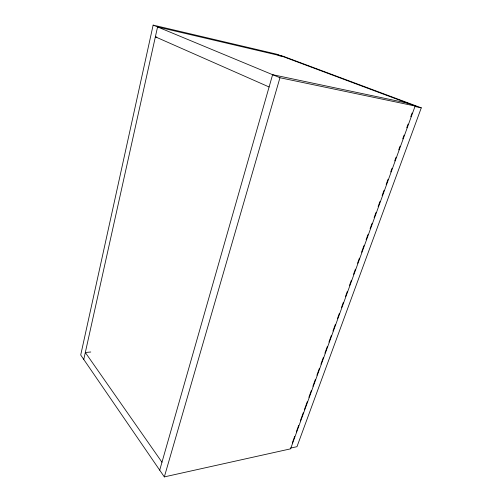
<?xml version="1.0" encoding="UTF-8"?>
<svg xmlns="http://www.w3.org/2000/svg" width="502" height="502" viewBox="0 0 502 502"><rect width="100%" height="100%" fill="white"/><g stroke="black" fill="none" stroke-linecap="round" stroke-linejoin="round"><path stroke-width="0.75" d="M153.141 25.1L80.715 355.008L164.33 476.9L290.576 448.844L415.148 106.01L276.539 54.147L153.141 25.1L279.947 77.741L415.148 106.01M83.771 359.463L157.565 26.939L281.547 56.023M159.705 470.161L272.605 74.691L407.404 103.111M164.33 476.9L279.947 77.741M292.296 442.984L294.705 436.351M296.312 431.933L298.715 425.307M300.322 420.889L303.264 412.788M304.331 409.839L307.274 401.738M308.881 397.32L311.284 390.694M312.89 386.276L315.294 379.65M316.9 375.226L319.31 368.6M320.91 364.182L323.319 357.556M324.926 353.132L327.329 346.505M328.935 342.088L331.339 335.462M332.945 331.044L335.349 324.411M337.488 318.519L339.365 313.367M341.504 307.475L343.374 302.317M345.514 296.431L347.384 291.273M349.524 285.381L351.394 280.229M353.533 274.337L355.41 269.179M357.549 263.286L359.419 258.135M361.559 252.242L363.963 245.616M366.102 239.724L367.979 234.566M370.112 228.674L371.988 223.522M374.128 217.63L375.998 212.471M378.138 206.579L380.008 201.427M382.147 195.535L384.017 190.377M386.157 184.485L388.033 179.333M390.707 171.966L392.043 168.289M394.716 160.922L396.053 157.239M398.726 149.872L400.063 146.195M402.742 138.828L404.079 135.145M406.752 127.784L408.088 124.101M410.761 116.734L412.098 113.05M278.108 55.057L283.115 56.237L421.285 107.836L296.977 446.686L290.426 448.135M90.78 352.002L85.315 352.486L161.97 462.21M415.261 106.581L421.285 107.836M156.9 37.179L155.369 36.834L269.097 86.978M278.146 55.276L280.342 56.099"/></g></svg>
